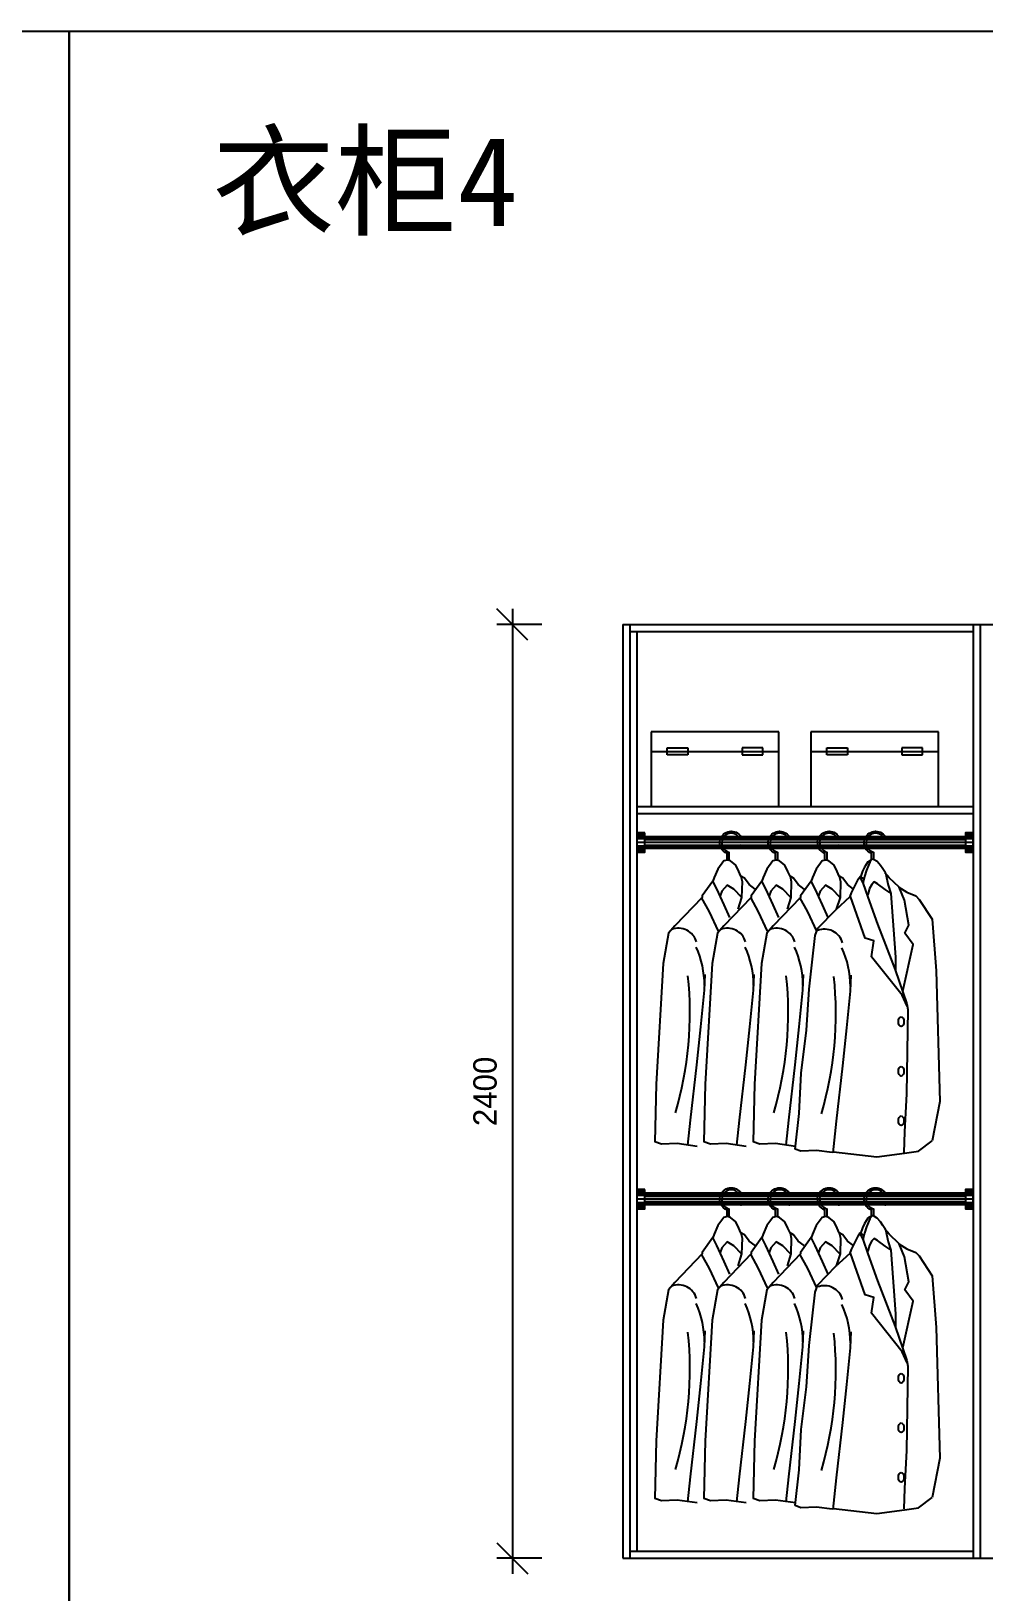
# Model space of a CAD drawing. Header units: millimetres. Extents: x 24776 to 57176, y -19492 to 15017.
# Drawn here: x 44119 to 46566, y 8833 to 12844 of the extents above; entities that cross this region are included whole.
import ezdxf

# ---------------------------------------------------------------- set-up
doc = ezdxf.new("R2010")
doc.units = ezdxf.units.MM
doc.header["$PDMODE"] = 3
doc.layers.add('ID-furniture', color=7, linetype='Continuous')
doc.styles.add('ARIAL', font='simhei.ttf')
doc.styles.add('RomanS', font='')
doc.styles.get('RomanS').set_extended_font_data('YouYuan')
doc.dimstyles.new('SC40', dxfattribs={"dimtxt": 60, "dimasz": 80, "dimexe": 40, "dimexo": 40, "dimgap": 40, "dimtad": 1, "dimdec": 0, "dimzin": 0, "dimdsep": 46, "dimtxsty": 'RomanS', "dimblk": 'OBLIQUE', "dimcen": 0, "dimdle": 40, "dimclrd": 9, "dimclre": 9, "dimclrt": 4, "dimadec": 0, "dimazin": 0, "dimtfac": 1, "dimtdec": 0, "dimtix": 1, "dimtmove": 2, "dimatfit": 1, "dimldrblk": 'DOT', "dimfxl": 1, "dimtolj": 1, "dimtzin": 0, "dimlwd": -1, "dimlwe": -1, "dimarcsym": 0})

# ---------------------------------------------------------------- blocks, each defined once
blk = doc.blocks.new('_Oblique')
at = {"color": 0, "linetype": 'ByBlock', "lineweight": -2}
blk.add_line((-0.5, -0.5), (0.5, 0.5), dxfattribs=at)
blk = doc.blocks.new('*D133')
at = {"color": 9, "transparency": 16777216}
for p, q in [((45354.8, 11359.3), (45354.8, 8879.3)), ((45430.4, 11319.3), (45314.8, 11319.3)), ((45430.4, 8919.3), (45314.8, 8919.3))]:
    blk.add_line(p, q, dxfattribs=at)
at = {"layer": 'Defpoints', "color": 0, "transparency": 16777216}
for p in [(45470.4, 11319.3), (45354.8, 8919.3), (45470.4, 8919.3)]:
    blk.add_point(p, dxfattribs=at)
at = {"color": 9, "transparency": 16777216, "xscale": 80, "yscale": 80, "zscale": 80}
for p, rotation in [((45354.8, 11319.3), 90), ((45354.8, 8919.3), 270)]:
    blk.add_blockref('_Oblique', p, dxfattribs=dict(at, rotation=rotation))
at = {"color": 4, "transparency": 16777216, "insert": (45284.8, 10119.3), "char_height": 60, "attachment_point": 5, "rotation": 90, "style": 'RomanS'}
blk.add_mtext('\\A1;2400', dxfattribs=at)
blk = doc.blocks.new('_Dot')
at = {"color": 0, "linetype": 'ByBlock', "lineweight": -2}
blk.add_line((-0.5, 0), (-1, 0), dxfattribs=at)
at = {"color": 0, "linetype": 'ByBlock', "const_width": 0.5}
blk.add_lwpolyline([(-0.25, 0, 1), (0.25, 0, 1)], format="xyb", close=True, dxfattribs=at)
blk = doc.blocks.new('DFFGDGSG')
at = {"color": 250}
for p, q in [((33366.6, 11003.6), (33366.6, 10811.3)), ((33694.4, 11003.6), (33366.6, 11003.6)), ((33694.4, 10811.3), (33694.4, 11003.6)), ((33366.6, 10953), (33694.4, 10953)), ((33407.8, 10944.1), (33407.8, 10962.3)), ((33407.8, 10962.3), (33460.6, 10962.3)), ((33460.6, 10962.3), (33460.6, 10944.1)), ((33653.2, 10962.3), (33600.4, 10962.3)), ((33600.4, 10962.3), (33600.4, 10944.1)), ((33653.2, 10944.1), (33653.2, 10962.3)), ((33460.6, 10944.1), (33407.8, 10944.1)), ((33600.4, 10944.1), (33653.2, 10944.1)), ((33366.6, 10811.3), (33694.4, 10811.3))]:
    blk.add_line(p, q, dxfattribs=at)
blk = doc.blocks.new('SDFFAASF')
at = {"color": 250}
for p, q in [((47231.7, 12349.3), (47242, 12216.9)), ((47242, 12216.9), (47251.2, 11880.6)), ((47251.2, 11880.6), (47231.7, 11779.4))]:
    blk.add_line(p, q, dxfattribs=at)
for points in [[(46704.7, 12500.4), (46704.7, 12518.1, -0.375799), (46687, 12553.4, -0.662316), (46740.6, 12561.4)], [(46734.4, 12561.4, 0.616313), (46691.8, 12552.2, 0.413702), (46709.7, 12521.7), (46709.7, 12500.4)], [(46829.1, 12500.4), (46829.1, 12518.1, -0.375799), (46811.4, 12553.4, -0.662316), (46864.9, 12561.4)], [(46858.8, 12561.4, 0.616313), (46816.2, 12552.2, 0.413702), (46834.1, 12521.7), (46834.1, 12500.4)], [(46956.2, 12500.8), (46956.2, 12518.1, -0.375799), (46938.4, 12553.4, -0.662316), (46992, 12561.4)], [(46985.9, 12561.4, 0.616313), (46943.3, 12552.2, 0.413702), (46961.2, 12521.7), (46961.2, 12501.1)], [(47075.7, 12503.1), (47075.7, 12518.1, -0.375799), (47057.9, 12553.4, -0.662316), (47111.5, 12561.4)], [(47105.4, 12561.4, 0.616313), (47062.7, 12552.2, 0.413702), (47080.7, 12521.7), (47080.7, 12503.5)], [(46742.2, 12541.4, -0.068798), (46742.6, 12533.3, -1.055238), (46737.6, 12533.8, 0.07858), (46737.1, 12541.4)], [(46866.6, 12541.4, -0.068798), (46867, 12533.3, -1.055238), (46862, 12533.8, 0.07858), (46861.5, 12541.4)], [(46993.6, 12541.4, -0.068798), (46994, 12533.3, -1.055238), (46989.1, 12533.8, 0.07858), (46988.5, 12541.4)], [(47113.1, 12541.4, -0.068798), (47113.5, 12533.3, -1.055238), (47108.5, 12533.8, 0.07858), (47108, 12541.4)]]:
    blk.add_lwpolyline(points, format="xyb", dxfattribs=at)
for points in [[(46740.4, 12460.2), (46734.7, 12472.1), (46727.1, 12488), (46713.7, 12499.5), (46706, 12501.4), (46696.5, 12499.5), (46681.2, 12478.4), (46671.6, 12456.8), (46668.4, 12447.2)], [(46866.5, 12460.2), (46860.8, 12472.1), (46853.1, 12488), (46839.7, 12499.5), (46832.1, 12501.4), (46822.5, 12499.5), (46807.2, 12478.4), (46797.7, 12456.8), (46794.5, 12447.2)], [(46993.1, 12460.2), (46987.4, 12472.1), (46979.8, 12488), (46966.4, 12499.5), (46958.7, 12501.4), (46949.2, 12499.5), (46933.9, 12478.4), (46924.3, 12456.8), (46921.1, 12447.2)], [(47076.8, 12503.8), (47066.7, 12497.2), (47057.9, 12483.5), (47052.9, 12473), (47048, 12457.7)], [(47112.2, 12468.5), (47105, 12478.6), (47099.1, 12487.8), (47090.6, 12497.9), (47081.4, 12503.1), (47076.8, 12503.8), (47071.6, 12495.6), (47063.4, 12475.3), (47057.9, 12459), (47054.6, 12444.9), (47054.3, 12443)], [(46711.6, 12353.4), (46697.5, 12386.3), (46678.3, 12427.4), (46668.3, 12447.4), (46640.9, 12409.1), (46640.9, 12405.5), (46570.6, 12332.5), (46554.1, 12313.3), (46540.9, 12235.3), (46522.6, 11925.3), (46519.3, 11777.1)], [(46837.7, 12353.4), (46823.6, 12386.3), (46804.4, 12427.4), (46794.4, 12447.4), (46767, 12409.1), (46767, 12405.5), (46696.6, 12332.5), (46680.2, 12313.3), (46666.9, 12235.3), (46648.7, 11925.3), (46645.4, 11777.1)], [(46743, 12405.2), (46722, 12426.2), (46704.7, 12437), (46691.4, 12421.1), (46686.7, 12409.5)], [(46776.6, 12427), (46761.5, 12438.3), (46749.6, 12454.7), (46740.4, 12460.2), (46743.2, 12446.5), (46742.3, 12405.5), (46732.8, 12375.1)], [(46964.3, 12353.4), (46950.2, 12386.3), (46931, 12427.4), (46921, 12447.4), (46893.6, 12409.1), (46893.6, 12405.5), (46823.3, 12332.5), (46806.8, 12313.3), (46793.6, 12235.3), (46775.3, 11925.3), (46772, 11777.1)], [(46869, 12405.2), (46848, 12426.2), (46830.8, 12437), (46817.4, 12421.1), (46812.8, 12409.5)], [(46902.7, 12427), (46887.5, 12438.3), (46875.6, 12454.7), (46866.5, 12460.2), (46869.2, 12446.5), (46868.3, 12405.5), (46858.8, 12375.1)], [(46879.5, 11758.7), (46890.4, 11850.3), (46895.5, 11954), (46909.1, 12064.4), (46915.9, 12169.8), (46924.4, 12246.3), (46931.2, 12307.4), (46938, 12326.1), (46983.9, 12373.7), (47021.4, 12407.7), (47024.3, 12417.2), (47033, 12434), (47042.8, 12453), (47046.9, 12459.4), (47055.5, 12453), (47056.7, 12452.5)], [(46995.7, 12405.2), (46974.7, 12426.2), (46957.4, 12437), (46944.1, 12421.1), (46939.4, 12409.5)], [(47029.3, 12427), (47014.2, 12438.3), (47002.3, 12454.7), (46993.1, 12460.2), (46995.9, 12446.5), (46995, 12405.5), (46985.5, 12375.1)], [(47045.7, 12457.7), (47053.2, 12443.2), (47066.5, 12406.2), (47091.4, 12336.7), (47136.6, 12219.3), (47166.7, 12131.7), (47168.8, 12116.9), (47166, 11900.3), (47160.8, 11802.8), (47159.1, 11750.1)], [(47124, 12417.1), (47111.2, 12425.6), (47091.6, 12440), (47083.1, 12445.2), (47076.5, 12439), (47070.9, 12427.9), (47067.3, 12415.8), (47066, 12411.6)], [(47156.4, 12164.4), (47182.5, 12284.2), (47161.6, 12313.2), (47172.1, 12334.1), (47160.9, 12398.1), (47146.7, 12431.6), (47121.4, 12456.1), (47110.2, 12468.8)], [(47112.2, 12468.5), (47118.4, 12436.8), (47125.9, 12415.2), (47137.8, 12251.5), (47137.8, 12218.7)], [(46682.5, 12318.4), (46659.5, 12368.5), (46639.4, 12404.9)], [(46808.6, 12318.4), (46785.6, 12368.5), (46765.5, 12404.9)], [(46935.2, 12318.4), (46912.2, 12368.5), (46892.1, 12404.9)], [(47167.7, 12125.5), (47154.6, 12154.2), (47075.6, 12252.9), (47082.2, 12294), (47060, 12300.5), (47022.1, 12407.4)], [(47146, 12431.6), (47166.9, 12418.9), (47189.9, 12409.2), (47198.1, 12400.3)], [(47198.1, 12400.3), (47231.7, 12349.3)], [(46604, 11768.8), (46611, 11832.6), (46627, 11974.8), (46637.7, 12072.6), (46646.6, 12166.8), (46648.3, 12207.7)], [(46730.1, 11768.8), (46737, 11832.6), (46753, 11974.8), (46763.7, 12072.6), (46772.6, 12166.8), (46774.4, 12207.7)], [(46856.7, 11768.8), (46863.7, 11832.6), (46879.7, 11974.8), (46890.4, 12072.6), (46899.3, 12166.8), (46901, 12207.7)], [(46977.1, 11748.6), (46985.9, 11830.4), (47002, 11972.6), (47012.6, 12070.3), (47021.5, 12164.5), (47023.3, 12205.4)], [(46627.7, 11765.6), (46576.2, 11772.6), (46536.1, 11770.8), (46519.3, 11777.1)], [(46753.7, 11765.6), (46702.3, 11772.6), (46662.2, 11770.8), (46645.4, 11777.1)], [(46880.3, 11765.6), (46828.9, 11772.6), (46788.8, 11770.8), (46772, 11777.1)], [(46974.4, 11749.6), (46934.3, 11755), (46894.2, 11753.2), (46879.5, 11758.7)], [(46978, 11751.4), (47089.2, 11738.6), (47160.3, 11747.7), (47196.7, 11753.2), (47231.7, 11779.4)]]:
    blk.add_lwpolyline(points, dxfattribs=at)
for centre, radius, start, end in [((46579.8, 12277.7), 48.4, 15.7523, 111.1565), ((46705.9, 12277.7), 48.4, 15.7523, 111.1565), ((46832.5, 12277.7), 48.4, 15.7523, 111.1565), ((46954.8, 12275.5), 48.4, 15.7523, 111.1565), ((46413.5, 12179.2), 233.4, 359.9116, 24.988), ((46539.5, 12179.2), 233.4, 359.9116, 24.988), ((46666.2, 12179.2), 233.4, 359.9116, 24.988), ((46788.4, 12176.9), 233.4, 359.9116, 24.988), ((45699.6, 12109.3), 909.7, 343.5409, 5.9886), ((45952.3, 12109.3), 909.7, 343.5409, 5.9886), ((46074.6, 12107.1), 909.7, 343.5409, 5.9886)]:
    blk.add_arc(centre, radius, start, end, dxfattribs=at)
for centre in [(47152.1, 12086.1), (47152.1, 11958.7), (47152.1, 11831.3)]:
    blk.add_ellipse(centre, major_axis=(0, 12.4), ratio=0.580645, dxfattribs=at)

msp = doc.modelspace()

# ---------------------------------------------------------------- linework, layer by layer
at = {"color": 255}
for p, q in [((45638.8, 11319.3), (49274.8, 11319.3)), ((45638.8, 11319.3), (45638.8, 8919.3)), ((45656.8, 11319.3), (45656.8, 8919.3)), ((46538.8, 11319.3), (46538.8, 8919.3)), ((46556.8, 11319.3), (46556.8, 8919.3)), ((45656.8, 11301.3), (46538.8, 11301.3)), ((45674.8, 11301.3), (45674.8, 8937.3)), ((45674.8, 10851.3), (46538.8, 10851.3)), ((45674.8, 10833.3), (46538.8, 10833.3)), ((46518.8, 10773.9), (45694.8, 10773.9)), ((46518.8, 10743.9), (45694.8, 10743.9)), ((46518.8, 9857.4), (45694.8, 9857.4)), ((46518.8, 9827.4), (45694.8, 9827.4)), ((45638.8, 8919.3), (49274.8, 8919.3)), ((45656.8, 8937.3), (46538.8, 8937.3))]:
    msp.add_line(p, q, dxfattribs=at)
at = {"color": 250}
for p, q in [((45694.8, 10783.4), (45674.8, 10783.4)), ((45694.8, 10782.8), (45674.8, 10782.8)), ((45694.8, 10782), (45674.8, 10782)), ((45694.8, 10781), (45674.8, 10781)), ((45694.8, 10779.8), (45674.8, 10779.8)), ((45694.8, 10778.1), (45674.8, 10778.1)), ((45694.8, 10776), (45674.8, 10776)), ((45694.8, 10773.3), (45674.8, 10773.3)), ((45694.8, 10768.5), (45674.8, 10768.5)), ((45694.8, 10758.9), (45674.8, 10758.9)), ((46518.8, 10773.5), (45694.8, 10773.5)), ((46518.8, 10772.6), (45694.8, 10772.6)), ((46518.8, 10771.4), (45694.8, 10771.4)), ((46518.8, 10769.5), (45694.8, 10769.5)), ((46518.8, 10766), (45694.8, 10766)), ((46518.8, 10758.9), (45694.8, 10758.9)), ((46518.8, 10751.7), (45694.8, 10751.7)), ((46538.8, 10783.4), (46518.8, 10783.4)), ((46538.8, 10782.8), (46518.8, 10782.8)), ((46538.8, 10782), (46518.8, 10782)), ((46538.8, 10781), (46518.8, 10781)), ((46538.8, 10779.8), (46518.8, 10779.8)), ((46538.8, 10778.1), (46518.8, 10778.1)), ((46538.8, 10776), (46518.8, 10776)), ((46538.8, 10773.3), (46518.8, 10773.3)), ((46538.8, 10768.5), (46518.8, 10768.5)), ((46538.8, 10758.9), (46518.8, 10758.9)), ((45694.8, 10749.3), (45674.8, 10749.3)), ((45694.8, 10744.5), (45674.8, 10744.5)), ((45694.8, 10741.8), (45674.8, 10741.8)), ((45694.8, 10739.7), (45674.8, 10739.7)), ((45694.8, 10738), (45674.8, 10738)), ((45694.8, 10736.8), (45674.8, 10736.8)), ((45694.8, 10735.7), (45674.8, 10735.7)), ((45694.8, 10735), (45674.8, 10735)), ((45694.8, 10734.4), (45674.8, 10734.4)), ((46518.8, 10748.2), (45694.8, 10748.2)), ((46518.8, 10746.4), (45694.8, 10746.4)), ((46518.8, 10745.2), (45694.8, 10745.2)), ((46518.8, 10744.3), (45694.8, 10744.3)), ((46538.8, 10749.3), (46518.8, 10749.3)), ((46538.8, 10744.5), (46518.8, 10744.5)), ((46538.8, 10741.8), (46518.8, 10741.8)), ((46538.8, 10739.7), (46518.8, 10739.7)), ((46538.8, 10738), (46518.8, 10738)), ((46538.8, 10736.8), (46518.8, 10736.8)), ((46538.8, 10735.7), (46518.8, 10735.7)), ((46538.8, 10735), (46518.8, 10735)), ((46538.8, 10734.4), (46518.8, 10734.4)), ((45694.8, 9866.9), (45674.8, 9866.9)), ((45694.8, 9866.3), (45674.8, 9866.3)), ((45694.8, 9865.5), (45674.8, 9865.5)), ((45694.8, 9864.5), (45674.8, 9864.5)), ((45694.8, 9863.3), (45674.8, 9863.3)), ((45694.8, 9861.6), (45674.8, 9861.6)), ((45694.8, 9859.5), (45674.8, 9859.5)), ((45694.8, 9856.7), (45674.8, 9856.7)), ((45694.8, 9852), (45674.8, 9852)), ((45694.8, 9842.4), (45674.8, 9842.4)), ((45694.8, 9832.7), (45674.8, 9832.7)), ((45694.8, 9828), (45674.8, 9828)), ((46518.8, 9857), (45694.8, 9857)), ((46518.8, 9856.1), (45694.8, 9856.1)), ((46518.8, 9854.8), (45694.8, 9854.8)), ((46518.8, 9853), (45694.8, 9853)), ((46518.8, 9849.5), (45694.8, 9849.5)), ((46518.8, 9842.4), (45694.8, 9842.4)), ((46518.8, 9835.2), (45694.8, 9835.2)), ((46518.8, 9831.7), (45694.8, 9831.7)), ((46518.8, 9829.9), (45694.8, 9829.9)), ((46518.8, 9828.7), (45694.8, 9828.7)), ((46518.8, 9827.8), (45694.8, 9827.8)), ((46538.8, 9866.9), (46518.8, 9866.9)), ((46538.8, 9866.3), (46518.8, 9866.3)), ((46538.8, 9865.5), (46518.8, 9865.5)), ((46538.8, 9864.5), (46518.8, 9864.5)), ((46538.8, 9863.3), (46518.8, 9863.3)), ((46538.8, 9861.6), (46518.8, 9861.6)), ((46538.8, 9859.5), (46518.8, 9859.5)), ((46538.8, 9856.7), (46518.8, 9856.7)), ((46538.8, 9852), (46518.8, 9852)), ((46538.8, 9842.4), (46518.8, 9842.4)), ((46538.8, 9832.7), (46518.8, 9832.7)), ((46538.8, 9828), (46518.8, 9828)), ((45694.8, 9825.3), (45674.8, 9825.3)), ((45694.8, 9823.2), (45674.8, 9823.2)), ((45694.8, 9821.5), (45674.8, 9821.5)), ((45694.8, 9820.3), (45674.8, 9820.3)), ((45694.8, 9819.2), (45674.8, 9819.2)), ((45694.8, 9818.5), (45674.8, 9818.5)), ((45694.8, 9817.9), (45674.8, 9817.9)), ((46538.8, 9825.3), (46518.8, 9825.3)), ((46538.8, 9823.2), (46518.8, 9823.2)), ((46538.8, 9821.5), (46518.8, 9821.5)), ((46538.8, 9820.3), (46518.8, 9820.3)), ((46538.8, 9819.2), (46518.8, 9819.2)), ((46538.8, 9818.5), (46518.8, 9818.5)), ((46538.8, 9817.9), (46518.8, 9817.9))]:
    msp.add_line(p, q, dxfattribs=at)
for points in [[(37736.3, 12844.3), (44216.3, 12844.3), (44216.3, 4589.1), (37736.3, 4589.1)], [(44216.3, 12844.3), (50696.3, 12844.3), (50696.3, 4589.1), (44216.3, 4589.1)]]:
    msp.add_lwpolyline(points, close=True, dxfattribs=at)
at = {"color": 255}
for points in [[(45694.8, 10783.9), (45674.8, 10783.9), (45674.8, 10733.9), (45694.8, 10733.9)], [(46538.8, 10783.9), (46518.8, 10783.9), (46518.8, 10733.9), (46538.8, 10733.9)], [(45694.8, 9867.4), (45674.8, 9867.4), (45674.8, 9817.4), (45694.8, 9817.4)], [(46538.8, 9867.4), (46518.8, 9867.4), (46518.8, 9817.4), (46538.8, 9817.4)]]:
    msp.add_lwpolyline(points, close=True, dxfattribs=at)

# ---------------------------------------------------------------- block references
at = {"color": 250}
for p in [(12345, 40), (12754.9, 40)]:
    msp.add_blockref('DFFGDGSG', p, dxfattribs=at)
at = {"color": 255}
for p in [(-798.5, -1787.5), (-798.5, -2704)]:
    msp.add_blockref('SDFFAASF', p, dxfattribs=at)

# ---------------------------------------------------------------- texts
at = {"layer": 'ID-furniture', "insert": (44584.5, 12573.7), "char_height": 230.4, "attachment_point": 1, "style": 'ARIAL'}
msp.add_mtext('{\\fSimSun|b0|i0|c134|p2;衣柜4}', dxfattribs=at)

# ---------------------------------------------------------------- dimensions: what is measured, and where the dimension line sits
at = {"color": 255}
dim = msp.add_linear_dim(base=(45354.8, 8919.3), p1=(45470.4, 11319.3), p2=(45470.4, 8919.3), angle=90, dimstyle='SC40', dxfattribs=at)
dim.commit()
dim.dimension.update_dxf_attribs({"geometry": '*D133', "text_midpoint": (45284.8, 10119.3)})

doc.saveas('drawing.dxf')
